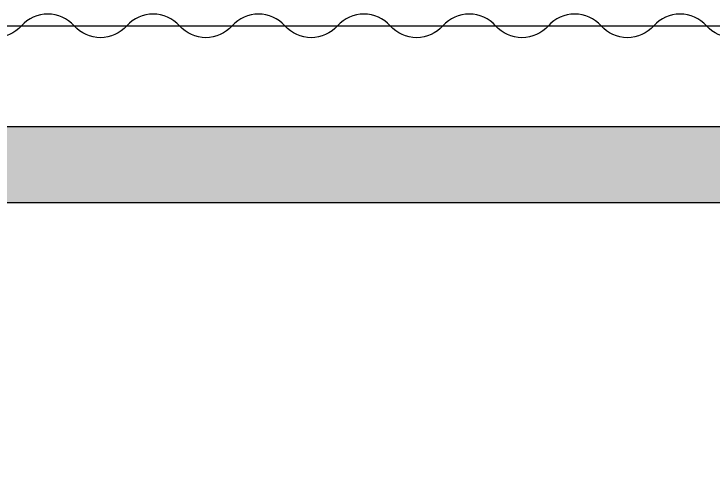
# Model space of a CAD drawing. Header units: inches. Extents: x 1 to 3312, y -950 to 1520.
# Drawn here: x 2487 to 2542.4, y 208.9 to 244.5 of the extents above; entities that cross this region are included whole.
import ezdxf

# ---------------------------------------------------------------- set-up
doc = ezdxf.new("R2010")
doc.units = ezdxf.units.IN
doc.header["$MEASUREMENT"] = 0

msp = doc.modelspace()

# ---------------------------------------------------------------- hatches: boundary and pattern name
at = {"ltscale": 0.5, "transparency": 33554495}
h = msp.add_hatch(dxfattribs=at)
h.set_pattern_fill('AR-CONC', color=8)
h.set_pattern_definition([(50, (-9741.5294, 5771.5986), (7.1726018, -0.6275213), [0.75, -8.25]), (355, (-9741.5294, 5771.5986), (-1.3875133, 7.5219213), [0.6, -6.6]), (100.451444, (-9740.932, 5771.546), (5.7850885, 6.8944), [0.637402, -7.011421]), (46.1842, (-9741.529, 5773.599), (10.6724133, -1.655193), [1.125, -12.375]), (96.635635, (-9740.64, 5773.461), (9.3466195, 9.741186), [0.956103, -10.517138]), (351.18416, (-9741.529, 5773.599), (9.346619, 9.741186), [0.9, -9.9]), (21, (-9740.5294, 5773.0986), (5.9690705, -4.026189), [0.75, -8.25]), (326, (-9740.5294, 5773.0986), (2.4331533, 7.2515005), [0.6, -6.6]), (71.451445, (-9740.032, 5772.763), (8.4022238, 3.2253115), [0.637402, -7.011421]), (37.5, (-9741.5294, 5771.5986), (0.12159855, 3.32893854), [0, -6.52, 0, -6.7, 0, -6.625]), (7.5, (-9741.5294, 5771.5986), (2.6306954, 3.9441171), [0, -3.82, 0, -6.37, 0, -2.525]), (327.5, (-9743.7594, 5771.5986), (5.33822436, -0.2255487), [0, -2.5, 0, -7.8, 0, -10.35]), (317.5, (-9744.7594, 5771.5986), (5.8318617, 1.0010498), [0, -3.25, 0, -5.18, 0, -7.35])])
h.paths.add_polyline_path([(2482.83484, 229.5589), (2557.83484, 229.5589), (2557.83484, 235.5589), (2476.83484, 235.5589), (2476.83484, 180.5589), (2236.83484, 180.5589), (2236.83484, 174.5589), (2482.83484, 174.5589)])

# ---------------------------------------------------------------- linework, layer by layer
at = {"color": 5}
msp.add_line((2234.83484, 243.5589), (2557.83484, 243.5589), dxfattribs=at)
msp.add_lwpolyline([(2545.98195, 243.5589, -0.44888183), (2541.80802, 243.5589, 0.44888183), (2537.63409, 243.5589, -0.44888183), (2533.46015, 243.5589, 0.44888183), (2529.28622, 243.5589, -0.44888183), (2525.11228, 243.5589, 0.44888183), (2520.93835, 243.5589, -0.44888183), (2516.76441, 243.5589, 0.44888183), (2512.59048, 243.5589, -0.44888183), (2508.41655, 243.5589, 0.44888183), (2504.24261, 243.5589, -0.44888183), (2500.06868, 243.5589, 0.44888183), (2495.89474, 243.5589, -0.44888183), (2491.72081, 243.5589, 0.44888183), (2487.54688, 243.5589, -0.44888183), (2483.37294, 243.5589, 0.44888183)], format="xyb", dxfattribs=at)
at = {"ltscale": 0.5}
for points in [[(2557.83484, 235.5589), (2476.83484, 235.5589), (2476.83484, 180.5589), (2236.83484, 180.5589)], [(2557.83484, 229.5589), (2482.83484, 229.5589), (2482.83484, 174.5589), (2236.83484, 174.5589)]]:
    msp.add_lwpolyline(points, dxfattribs=at)

doc.saveas('drawing.dxf')
